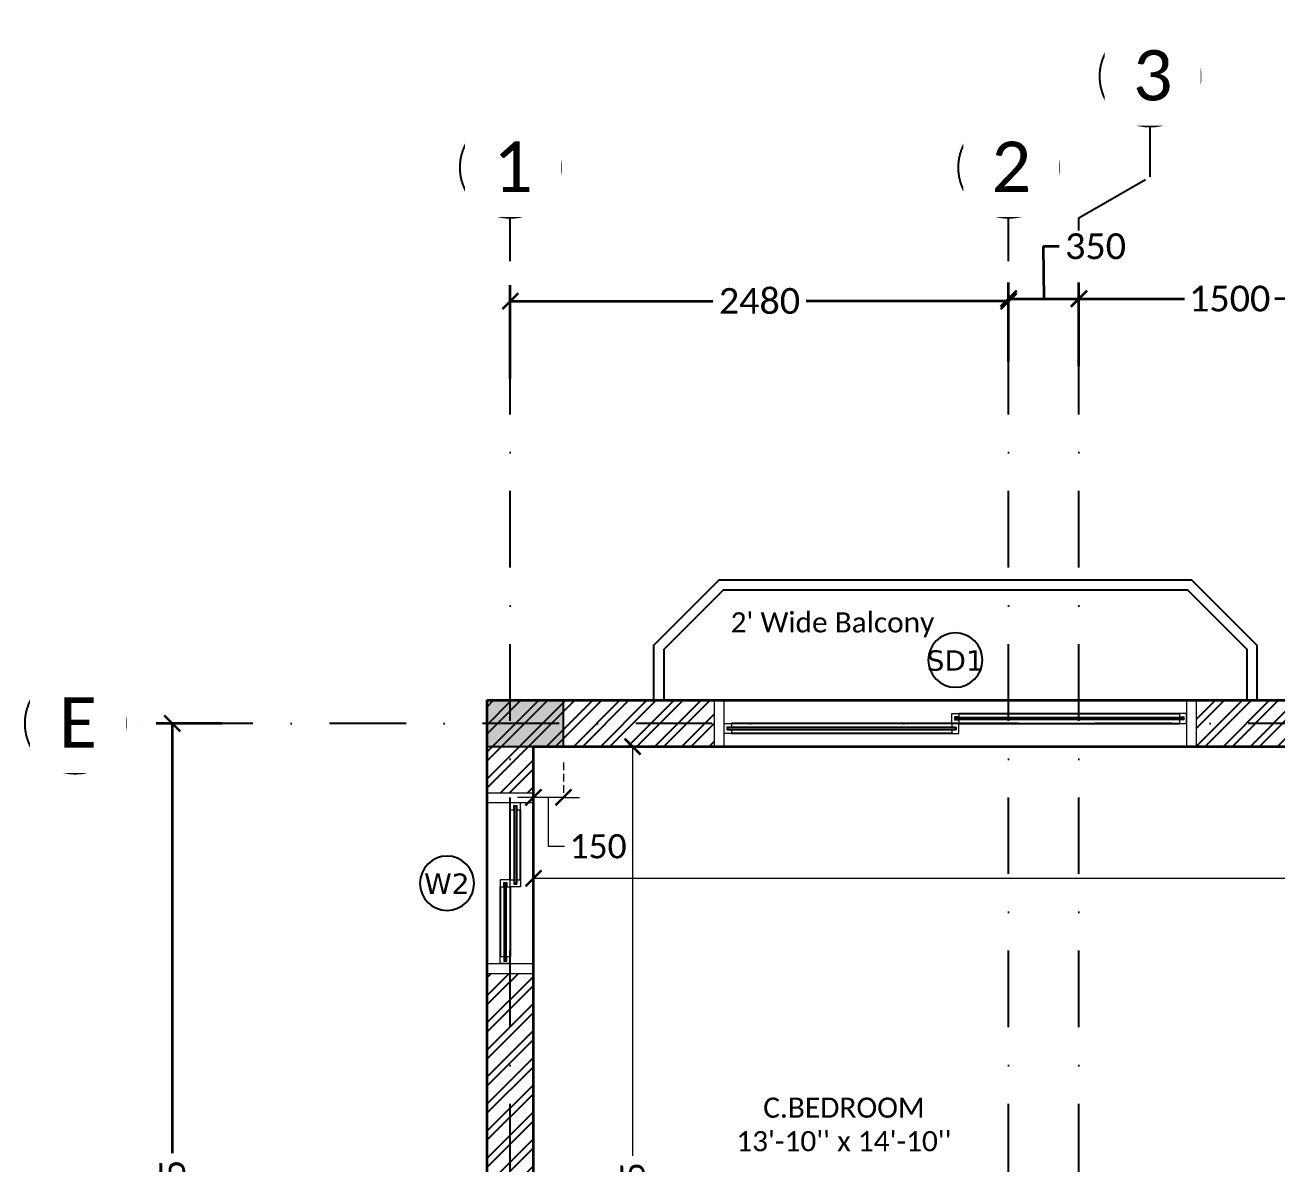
# Model space of a CAD drawing. Header units: millimetres. Extents: x -10000 to 124200, y -12045 to 23620.
# Drawn here: x 98350 to 104580, y 11314 to 16979 of the extents above; entities that cross this region are included whole.
import ezdxf
from ezdxf.enums import TextEntityAlignment as Align

# ---------------------------------------------------------------- set-up
doc = ezdxf.new("R2010")
doc.units = ezdxf.units.MM
doc.header["$LTSCALE"] = 150
doc.set_wipeout_variables(frame=1)
for name, pattern in [('3BHK-W(SB)$0$HIDDEN', [0.375, 0.25, -0.125]), ('DASHDOTX2', [50.8, 25.4, -12.7, 0, -12.7]), ('HIDDENX2', [19.05, 12.7, -6.35])]:
    doc.linetypes.add(name, pattern=pattern)
for name, color, linetype in [('ad-Column', 3, 'Continuous'), ('ad-Column Hatch', 125, 'Continuous'), ('ad-Grid', 8, 'DASHDOTX2'), ('ad-Railing', 6, 'Continuous'), ('ad-Text main', 7, 'Continuous'), ('ad-Text Main_Door&window Label', 7, 'Continuous'), ('ad-Wall', 240, 'Continuous'), ('ad-Wall hatch', 8, 'Continuous')]:
    doc.layers.add(name, color=color, linetype=linetype)
doc.layers.add('ad-Dimension', color=5, linetype='Continuous', lineweight=0, true_color=0x0000ff)
doc.layers.add('ad-Framing', color=30, linetype='Continuous', lineweight=35, true_color=0xff7f00)
doc.layers.add('ad-Elevation 10', color=8, linetype='Continuous', lineweight=0)
doc.layers.add('ad-Glass Sectionline', color=140, linetype='Continuous', true_color=0x00bfff)
doc.styles.add('6 U T S R N_Typical Floor Plan$0$3BHK-E(NB)$0$grid_text', font='verdana.ttf', dxfattribs={"width": 0.9})
doc.styles.add('ROMANS-TITLE', font='arial.ttf', dxfattribs={"width": 0.8})
doc.styles.get("Standard").update_dxf_attribs({"font": 'calibril.ttf'})
doc.dimstyles.new('A-75-DIM-INT (Framing)', dxfattribs={"dimscale": 100, "dimtxt": 1.5, "dimasz": 1, "dimexe": 0, "dimexo": 0, "dimgap": 0.5, "dimtad": 0, "dimdec": 0, "dimdsep": 46, "dimtxsty": 'ROMANS-TITLE', "dimblk": 'ARCHTICK', "dimcen": 0.025, "dimclrd": 5, "dimclre": 5, "dimclrt": 256, "dimazin": 2, "dimtfac": 1, "dimtdec": 0, "dimtmove": 1, "dimatfit": 0, "dimldrblk": 'ARCHTICK', "dimfxl": 1, "dimtfill": 1, "dimtolj": 1, "dimtzin": 0, "dimarcsym": 0})

# ---------------------------------------------------------------- blocks, each defined once
blk = doc.blocks.new('6 U T S R N_Typical Floor Plan$0$ad_Window Tag')
blk.add_circle((0, 0), 150)
at = {"style": '6 U T S R N_Typical Floor Plan$0$3BHK-E(NB)$0$grid_text', "width": 0.9}
blk.add_attdef('D1', text='', height=125, dxfattribs=at).set_placement((0, 0), align=Align.MIDDLE_CENTER)
blk = doc.blocks.new('zw$3849')
at = {"layer": 'ad-Text Main_Door&window Label'}
ref = blk.add_blockref('6 U T S R N_Typical Floor Plan$0$ad_Window Tag', (-200, 12710), dxfattribs=dict(at, xscale=-0.9, yscale=0.9, zscale=0.9))
ref.add_attrib('D1', 'W2', dxfattribs={"height": 101.25, "rotation": 1800, "style": '6 U T S R N_Typical Floor Plan$0$3BHK-E(NB)$0$grid_text'}).set_placement((-201, 12707.9), align=Align.MIDDLE_CENTER)
at = {"layer": 'ad-Text main', "char_height": 100, "attachment_point": 5, "bg_fill": 2}
for s, insert, width in [("\\pxqd;2' Wide Balcony", (2330, 13995), 2237.11), ("C.BEDROOM^J13'-10'' x 14'-10''", (1775.4, 11509.9), 1424.195)]:
    blk.add_mtext(s, dxfattribs=dict(at, insert=insert, width=width))
at = {"layer": 'ad-Text Main_Door&window Label'}
ref = blk.add_blockref('6 U T S R N_Typical Floor Plan$0$ad_Window Tag', (2330, 13820), dxfattribs=dict(at, xscale=-0.9, yscale=0.9, zscale=0.9))
ref.add_attrib('D1', 'SD1', dxfattribs={"height": 101.25, "rotation": 1800, "style": '6 U T S R N_Typical Floor Plan$0$3BHK-E(NB)$0$grid_text'}).set_placement((2329, 13817.9), align=Align.MIDDLE_CENTER)
blk = doc.blocks.new('$ZCDB_AUDIT_GENERATED_C77D')
blk.add_wipeout([(0, 230), (2400, 230), (2400, 0), (0, 0)]).dxf.layer = 'ad-Elevation 10'
at = {"layer": 'ad-Elevation 10'}
for points in [[(2400, 230), (0, 230)], [(2400, 0), (0, 0)]]:
    blk.add_lwpolyline(points, dxfattribs=at)
for points in [[(50, 0), (50, 230), (0, 230), (0, 0)], [(2350, 0), (2400, 0), (2400, 230), (2350, 230)], [(1217.5, 133), (1217.5, 115), (1182.5, 115), (1182.5, 165), (1217.5, 165), (1217.5, 147), (1195.5, 147), (1195.5, 133)], [(2315, 133), (2315, 115), (2350, 115), (2350, 165), (2315, 165), (2315, 147), (2337, 147), (2337, 133)], [(85, 83), (85, 65), (50, 65), (50, 115), (85, 115), (85, 97), (63, 97), (63, 83)], [(1182.5, 83), (1182.5, 65), (1217.5, 65), (1217.5, 115), (1182.5, 115), (1182.5, 97), (1204.5, 97), (1204.5, 83)]]:
    blk.add_lwpolyline(points, close=True, dxfattribs=at)
at = {"layer": 'ad-Glass Sectionline'}
for points in [[(1200, 145), (2335, 145), (2335, 135), (1200, 135)], [(1200, 95), (65, 95), (65, 85), (1200, 85)]]:
    blk.add_lwpolyline(points, close=True, dxfattribs=at)
for points in [[(1217.5, 165), (2315, 165)], [(1182.5, 115), (85, 115)], [(1182.5, 65), (85, 65)], [(1217.5, 115), (2315, 115)]]:
    blk.add_lwpolyline(points, dxfattribs=at)
blk = doc.blocks.new('*U129')
blk.add_blockref('$ZCDB_AUDIT_GENERATED_C77D', (0, 0))
blk = doc.blocks.new('$ZCDB_AUDIT_GENERATED_C7DC')
blk.add_wipeout([(0, 230), (900, 230), (900, 0), (0, 0)]).dxf.layer = 'ad-Elevation 10'
at = {"layer": 'ad-Elevation 10'}
for points in [[(900, 230), (0, 230)], [(900, 0), (0, 0)]]:
    blk.add_lwpolyline(points, dxfattribs=at)
for points in [[(50, 0), (50, 230), (0, 230), (0, 0)], [(850, 0), (900, 0), (900, 230), (850, 230)], [(467.5, 133), (467.5, 115), (432.5, 115), (432.5, 165), (467.5, 165), (467.5, 147), (445.5, 147), (445.5, 133)], [(815, 133), (815, 115), (850, 115), (850, 165), (815, 165), (815, 147), (837, 147), (837, 133)], [(85, 83), (85, 65), (50, 65), (50, 115), (85, 115), (85, 97), (63, 97), (63, 83)], [(432.5, 83), (432.5, 65), (467.5, 65), (467.5, 115), (432.5, 115), (432.5, 97), (454.5, 97), (454.5, 83)]]:
    blk.add_lwpolyline(points, close=True, dxfattribs=at)
at = {"layer": 'ad-Glass Sectionline'}
for points in [[(450, 145), (835, 145), (835, 135), (450, 135)], [(450, 95), (65, 95), (65, 85), (450, 85)]]:
    blk.add_lwpolyline(points, close=True, dxfattribs=at)
for points in [[(467.5, 165), (815, 165)], [(432.5, 115), (85, 115)], [(432.5, 65), (85, 65)], [(467.5, 115), (815, 115)]]:
    blk.add_lwpolyline(points, dxfattribs=at)
blk = doc.blocks.new('*U128')
blk.add_blockref('$ZCDB_AUDIT_GENERATED_C7DC', (0, 0))
blk = doc.blocks.new('zw$42B5')
at = {"layer": 'ad-Wall hatch', "transparency": 33554610}
h = blk.add_hatch(dxfattribs=at)
h.set_pattern_fill('ANSI32', color=256, scale=10)
h.set_pattern_definition([(45, (-1040635.14, 674820.02), (-67.351921, 67.351921), []), (45, (-1040590.24, 674820.02), (-67.351921, 67.351921), [])])
h.paths.add_polyline_path([(12120, 13620), (12120, 10220), (11890, 10220), (11890, 13390), (7240, 13390), (7240, 8645), (4245, 8645), (4245, 8875), (4445, 8875), (4445, 9370), (4560, 9370), (4560, 8760), (7010, 8760), (7010, 10500), (6360, 10500), (6360, 10615), (7010, 10615), (7010, 13390), (4560, 13390), (4560, 10615), (5560, 10615), (5560, 10500), (4445, 10500), (4445, 13390), (230, 13390), (230, 8875), (3345, 8875), (3345, 8645), (3060, 8645), (3060, 4745), (3345, 4745), (3345, 4515), (230, 4515), (230, 230), (4995, 230), (4995, 3130), (6060, 3130), (6060, 3015), (5110, 3015), (5110, 230), (8310, 230), (8310, 3015), (6860, 3015), (6860, 3130), (8310, 3130), (8310, 4630), (5110, 4630), (5110, 3930), (4995, 3930), (4995, 4515), (4245, 4515), (4245, 4745), (8540, 4745), (8540, 230), (9240, 230), (9240, 0), (0, 0), (0, 4745), (2830, 4745), (2830, 8645), (0, 8645), (0, 13620)])
at = {"layer": 'ad-Railing'}
for points in [[(830, 13620), (830, 13895), (1155, 14220), (3505, 14220), (3830, 13895), (3830, 13620)], [(880, 13620), (880, 13874.3), (1175.7, 14170), (3484.3, 14170), (3780, 13874.3), (3780, 13620)]]:
    blk.add_lwpolyline(points, dxfattribs=at)
blk.add_blockref('*U129', (1130, 13390))
at = {"xscale": -1, "rotation": 89.99999999999977}
blk.add_blockref('*U128', (230, 13160), dxfattribs=at)
at = {"layer": 'ad-Wall'}
for points in [[(4445, 10500), (4445, 13390), (230, 13390), (230, 8875)], [(0, 0), (0, 4745), (2830, 4745), (2830, 8645), (0, 8645), (0, 13620), (12120, 13620)]]:
    blk.add_lwpolyline(points, dxfattribs=at)
blk = doc.blocks.new('zw$6AA0')
at = {"layer": 'ad-Column Hatch', "transparency": 33554687}
h = blk.add_hatch(color=256, dxfattribs=at)
h.dxf.hatch_style = 1
h.paths.add_polyline_path([(0, -230), (380, -230), (380, 0), (0, 0)])
at = {"layer": 'ad-Column'}
blk.add_lwpolyline([(0, -230), (380, -230), (380, 0), (0, 0)], close=True, dxfattribs=at)
blk = doc.blocks.new('1625E_Columns')
at = {"layer": 'ad-Column', "rotation": 359.9999999999993}
blk.add_blockref('zw$6AA0', (0, 13620), dxfattribs=at)
blk = doc.blocks.new('1625_East Villa')
blk.add_blockref('1625E_Columns', (0, 0))
at = {"layer": 'ad-Wall'}
blk.add_blockref('zw$42B5', (0, 0), dxfattribs=at)
at = {"layer": 'ad-Text main'}
blk.add_blockref('zw$3849', (0, 0), dxfattribs=at)
blk = doc.blocks.new('_ArchTick')
at = {"color": 0, "linetype": 'ByBlock', "const_width": 0.15}
blk.add_lwpolyline([(-0.5, -0.5), (0.5, 0.5)], dxfattribs=at)
blk = doc.blocks.new('*D256')
at = {"layer": 'ad-Dimension', "lineweight": -2}
for p, q in [((115, 15219.9), (115, 15685.8)), ((2595, 15305.7), (2595, 15685.8)), ((115, 15605.8), (1123, 15605.8)), ((2595, 15605.8), (1587, 15605.8))]:
    blk.add_line(p, q, dxfattribs=at)
at = {"layer": 'Defpoints', "color": 0}
for p in [(2595, 15605.8), (2595, 15225.7), (115, 15139.9)]:
    blk.add_point(p, dxfattribs=at)
at = {"layer": 'ad-Dimension', "lineweight": -2, "xscale": 80, "yscale": 80, "zscale": 80, "rotation": 180}
blk.add_blockref('_ArchTick', (115, 15605.8), dxfattribs=at)
at = {"layer": 'ad-Dimension', "lineweight": -2, "xscale": 80, "yscale": 80, "zscale": 80}
blk.add_blockref('_ArchTick', (2595, 15605.8), dxfattribs=at)
at = {"layer": 'ad-Dimension', "insert": (1355, 15605.8), "char_height": 128, "attachment_point": 5, "bg_fill": 3, "box_fill_scale": 1.1, "bg_fill_color": 257, "bg_fill_transparency": 0}
blk.add_mtext('\\A1;2480', dxfattribs=at)
blk = doc.blocks.new('*D257')
at = {"layer": 'ad-Dimension', "lineweight": -2}
for p, q in [((2846.3, 15878.1), (2766.3, 15878.1)), ((2766.3, 15878.1), (2770, 15617.7)), ((2595, 15317.6), (2595, 15697.7)), ((2945, 15305.7), (2945, 15697.7)), ((2595, 15617.7), (2945, 15617.7))]:
    blk.add_line(p, q, dxfattribs=at)
at = {"layer": 'Defpoints', "color": 0}
for p in [(2945, 15617.7), (2595, 15237.6), (2945, 15225.7)]:
    blk.add_point(p, dxfattribs=at)
at = {"layer": 'ad-Dimension', "lineweight": -2, "xscale": 80, "yscale": 80, "zscale": 80, "rotation": 180}
blk.add_blockref('_ArchTick', (2595, 15617.7), dxfattribs=at)
at = {"layer": 'ad-Dimension', "lineweight": -2, "xscale": 80, "yscale": 80, "zscale": 80}
blk.add_blockref('_ArchTick', (2945, 15617.7), dxfattribs=at)
at = {"layer": 'ad-Dimension', "insert": (3027.5, 15878.1), "char_height": 128, "attachment_point": 5, "bg_fill": 3, "box_fill_scale": 1.1, "bg_fill_color": 257, "bg_fill_transparency": 0}
blk.add_mtext('\\A1;350', dxfattribs=at)
blk = doc.blocks.new('*D258')
at = {"layer": 'ad-Dimension', "lineweight": -2}
for p, q in [((2945, 15282.3), (2945, 15697.7)), ((4445, 15282.3), (4445, 15697.7)), ((2945, 15617.7), (3470.1, 15617.7)), ((4445, 15617.7), (3919.9, 15617.7))]:
    blk.add_line(p, q, dxfattribs=at)
at = {"layer": 'Defpoints', "color": 0}
for p in [(4445, 15617.7), (2945, 15202.3), (4445, 15202.3)]:
    blk.add_point(p, dxfattribs=at)
at = {"layer": 'ad-Dimension', "lineweight": -2, "xscale": 80, "yscale": 80, "zscale": 80, "rotation": 180}
blk.add_blockref('_ArchTick', (2945, 15617.7), dxfattribs=at)
at = {"layer": 'ad-Dimension', "lineweight": -2, "xscale": 80, "yscale": 80, "zscale": 80}
blk.add_blockref('_ArchTick', (4445, 15617.7), dxfattribs=at)
at = {"layer": 'ad-Dimension', "insert": (3695, 15617.7), "char_height": 128, "attachment_point": 5, "bg_fill": 3, "box_fill_scale": 1.1, "bg_fill_color": 257, "bg_fill_transparency": 0}
blk.add_mtext('\\A1;1500', dxfattribs=at)
blk = doc.blocks.new('*D264')
at = {"layer": 'ad-Dimension', "lineweight": -2}
for p, q in [((-1319.3, 13505), (-1647.4, 13505)), ((-1567.4, 13505), (-1567.4, 11366.7)), ((-1567.4, 8760), (-1567.4, 10898.3)), ((-1319.3, 8760), (-1647.4, 8760))]:
    blk.add_line(p, q, dxfattribs=at)
at = {"layer": 'Defpoints', "color": 0}
for p in [(-1239.3, 13505), (-1567.4, 8760), (-1239.3, 8760)]:
    blk.add_point(p, dxfattribs=at)
at = {"layer": 'ad-Dimension', "lineweight": -2, "xscale": 80, "yscale": 80, "zscale": 80}
for p, rotation in [((-1567.4, 13505), 90), ((-1567.4, 8760), 270)]:
    blk.add_blockref('_ArchTick', p, dxfattribs=dict(at, rotation=rotation))
at = {"layer": 'ad-Dimension', "insert": (-1567.4, 11132.5), "char_height": 128, "attachment_point": 5, "rotation": 90, "bg_fill": 3, "box_fill_scale": 1.1, "bg_fill_color": 257, "bg_fill_transparency": 0}
blk.add_mtext('\\A1;4745', dxfattribs=at)
blk = doc.blocks.new('zw$B3AB')
at = {"layer": 'ad-Framing'}
for points in [[(0, 0), (12120, 0), (12120, -13620), (0, -13620), (0, -8875), (2830, -8875), (2830, -4975), (0, -4975)], [(230, -230), (11890, -230), (11890, -13390), (230, -13390), (230, -9105), (4730, -9105), (4730, -8875), (3060, -8875), (3060, -4745), (230, -4745)]]:
    blk.add_lwpolyline(points, close=True, dxfattribs=at)
blk = doc.blocks.new('*D9')
at = {"layer": 'ad-Dimension', "linetype": '3BHK-W(SB)$0$HIDDEN', "lineweight": -2, "transparency": 16777216}
for p, q in [((0, -80), (0, -252.8)), ((150, -80), (150, -252.8))]:
    blk.add_line(p, q, dxfattribs=at)
at = {"layer": 'ad-Dimension', "lineweight": -2, "transparency": 16777216}
for p, q in [((0, -252.8), (-80, -252.8)), ((150, -252.8), (0, -252.8)), ((75, -496.6), (75, -252.8)), ((150, -252.8), (230, -252.8)), ((155, -496.6), (75, -496.6))]:
    blk.add_line(p, q, dxfattribs=at)
at = {"layer": 'Defpoints', "color": 0, "transparency": 16777216}
for p in [(150, 0), (0, 0), (0, -252.8)]:
    blk.add_point(p, dxfattribs=at)
at = {"layer": 'ad-Dimension', "lineweight": -2, "transparency": 16777216, "xscale": 80, "yscale": 80, "zscale": 80}
blk.add_blockref('_ArchTick', (0, -252.8), dxfattribs=at)
at = {"layer": 'ad-Dimension', "lineweight": -2, "transparency": 16777216, "xscale": 80, "yscale": 80, "zscale": 80, "rotation": 180}
blk.add_blockref('_ArchTick', (150, -252.8), dxfattribs=at)
at = {"layer": 'ad-Dimension', "transparency": 16777216, "insert": (321.7, -496.6), "char_height": 120, "attachment_point": 5, "bg_fill": 3, "box_fill_scale": 1.1, "bg_fill_color": 257, "bg_fill_transparency": 0}
blk.add_mtext('\\A1;150', dxfattribs=at)
blk = doc.blocks.new('*D11')
at = {"layer": 'ad-Dimension', "linetype": '3BHK-W(SB)$0$HIDDEN', "lineweight": -2, "transparency": 16777216}
for p, q in [((0, -80), (0, -655.4)), ((11660, -80), (11660, -655.4))]:
    blk.add_line(p, q, dxfattribs=at)
at = {"layer": 'ad-Dimension', "lineweight": -2, "transparency": 16777216}
for p, q in [((0, -655.4), (5570.1, -655.4)), ((11660, -655.4), (6089.9, -655.4))]:
    blk.add_line(p, q, dxfattribs=at)
at = {"layer": 'Defpoints', "color": 0, "transparency": 16777216}
for p in [(0, 0), (11660, 0), (0, -655.4)]:
    blk.add_point(p, dxfattribs=at)
at = {"layer": 'ad-Dimension', "lineweight": -2, "transparency": 16777216, "xscale": 80, "yscale": 80, "zscale": 80, "rotation": 180}
blk.add_blockref('_ArchTick', (0, -655.4), dxfattribs=at)
at = {"layer": 'ad-Dimension', "lineweight": -2, "transparency": 16777216, "xscale": 80, "yscale": 80, "zscale": 80}
blk.add_blockref('_ArchTick', (11660, -655.4), dxfattribs=at)
at = {"layer": 'ad-Dimension', "transparency": 16777216, "insert": (5830, -655.4), "char_height": 120, "attachment_point": 5, "bg_fill": 3, "box_fill_scale": 1.1, "bg_fill_color": 257, "bg_fill_transparency": 0}
blk.add_mtext('\\A1;11660', dxfattribs=at)
blk = doc.blocks.new('*D19')
at = {"layer": 'ad-Dimension', "linetype": '3BHK-W(SB)$0$HIDDEN', "lineweight": -2, "transparency": 16777216}
for p, q in [((80, 0), (493.4, 0)), ((80, -4515), (493.4, -4515))]:
    blk.add_line(p, q, dxfattribs=at)
at = {"layer": 'ad-Dimension', "lineweight": -2, "transparency": 16777216}
for p, q in [((493.4, 0), (493.4, -2035.5)), ((493.4, -4515), (493.4, -2479.5))]:
    blk.add_line(p, q, dxfattribs=at)
at = {"layer": 'Defpoints', "color": 0, "transparency": 16777216}
for p in [(0, 0), (493.4, 0), (0, -4515)]:
    blk.add_point(p, dxfattribs=at)
at = {"layer": 'ad-Dimension', "lineweight": -2, "transparency": 16777216, "xscale": 80, "yscale": 80, "zscale": 80}
for p, rotation in [((493.4, 0), 90), ((493.4, -4515), 270)]:
    blk.add_blockref('_ArchTick', p, dxfattribs=dict(at, rotation=rotation))
at = {"layer": 'ad-Dimension', "transparency": 16777216, "insert": (493.4, -2257.5), "char_height": 120, "attachment_point": 5, "rotation": 90, "bg_fill": 3, "box_fill_scale": 1.1, "bg_fill_color": 257, "bg_fill_transparency": 0}
blk.add_mtext('\\A1;4515', dxfattribs=at)
blk = doc.blocks.new('1625E_Grid')
at = {"layer": 'ad-Grid', "ltscale": 0.1}
for points in [[(3298.6, -4463.6), (3298.6, -4213.6), (2945, -4010), (2945, 16020), (3298.6, 16223.6), (3298.6, 16473.6)], [(115, -4010), (115, 16020)], [(2595, -4010), (2595, 16020)]]:
    blk.add_lwpolyline(points, dxfattribs=at)
at = {"layer": 'ad-Grid', "color": 7, "linetype": 'ByBlock'}
for centre in [(3298.6, 16723.6), (115, 16270), (2595, 16270), (-2050, 13505)]:
    blk.add_circle(centre, 250, dxfattribs=at)
at = {"layer": 'ad-Text main', "char_height": 250, "width": 227.385, "attachment_point": 5, "bg_fill": 2}
for s, insert in [('{\\fCalibri|b0|i0|c0|p34;3}', (3312, 16727.6)), ('{\\fCalibri|b0|i0|c0|p34;1}', (128.5, 16274)), ('{\\fCalibri|b0|i0|c0|p34;2}', (2608.5, 16274)), ('{\\fCalibri|b0|i0|c0|p34;E}', (-2036.5, 13509))]:
    blk.add_mtext(s, dxfattribs=dict(at, insert=insert))
at = {"layer": 'ad-Dimension'}
dim = blk.add_linear_dim(base=(2595, 15605.8), p1=(115, 15139.9), p2=(2595, 15225.7), dimstyle='A-75-DIM-INT (Framing)', override={"dimscale": 80, "dimblk": 'ArchTick', "dimclrd": 256, "dimclre": 256, "dimfxl": 10, "dimtfill": 1, "dimtfillclr": 0}, dxfattribs=at)
dim.commit()
dim.dimension.update_dxf_attribs({"geometry": '*D256', "text_midpoint": (1355, 15605.8)})
at = {"layer": 'ad-Grid', "ltscale": 0.1}
blk.add_lwpolyline([(15600, 13505), (-1800, 13505)], dxfattribs=at)
at = {"layer": 'ad-Dimension'}
dim = blk.add_linear_dim(base=(2945, 15617.7), p1=(2595, 15237.6), p2=(2945, 15225.7), dimstyle='A-75-DIM-INT (Framing)', override={"dimscale": 80, "dimblk": 'ArchTick', "dimclrd": 256, "dimclre": 256, "dimfxl": 10, "dimtfill": 1, "dimtfillclr": 0}, dxfattribs=at)
dim.commit()
dim.dimension.update_dxf_attribs({"geometry": '*D257', "text_midpoint": (2886.3, 15878.1), "dimtype": 128})
dim = blk.add_linear_dim(base=(4445, 15617.7), p1=(2945, 15202.3), p2=(4445, 15202.3), dimstyle='A-75-DIM-INT (Framing)', override={"dimscale": 80, "dimblk": 'ArchTick', "dimclrd": 256, "dimclre": 256, "dimfxl": 10, "dimtfill": 1, "dimtfillclr": 0}, dxfattribs=at)
dim.commit()
dim.dimension.update_dxf_attribs({"geometry": '*D258', "text_midpoint": (3695, 15617.7)})
dim = blk.add_linear_dim(base=(-1567.4, 8760), p1=(-1239.3, 13505), p2=(-1239.3, 8760), angle=90, dimstyle='A-75-DIM-INT (Framing)', override={"dimscale": 80, "dimblk": 'ArchTick', "dimclrd": 256, "dimclre": 256, "dimfxl": 10, "dimtfill": 1, "dimtfillclr": 0}, dxfattribs=at)
dim.commit()
dim.dimension.update_dxf_attribs({"geometry": '*D264', "text_midpoint": (-1567.4, 11132.5)})
blk = doc.blocks.new('zw$2F65')
at = {"layer": 'ad-Dimension'}
dim = blk.add_linear_dim(base=(0, -252.8), p1=(150, 0), p2=(0, 0), angle=180, dimstyle='A-75-DIM-INT (Framing)', override={"dimscale": 80, "dimexo": 1, "dimtxsty": 'Standard', "dimblk": 'ArchTick', "dimclrd": 256, "dimclre": 256, "dimfxl": 10, "dimtfill": 1, "dimtfillclr": 0}, dxfattribs=at)
dim.commit()
dim.dimension.update_dxf_attribs({"geometry": '*D9', "text_midpoint": (195, -496.6), "dimtype": 128})
dim = blk.add_linear_dim(base=(0, -655.4), p1=(11660, 0), p2=(0, 0), dimstyle='A-75-DIM-INT (Framing)', override={"dimscale": 80, "dimexo": 1, "dimtxsty": 'Standard', "dimblk": 'ArchTick', "dimclrd": 256, "dimclre": 256, "dimfxl": 10, "dimtfill": 1, "dimtfillclr": 0}, dxfattribs=at)
dim.commit()
dim.dimension.update_dxf_attribs({"geometry": '*D11', "text_midpoint": (5830, -655.4)})
dim = blk.add_linear_dim(base=(493.4, 0), p1=(0, -4515), p2=(0, 0), angle=90, dimstyle='A-75-DIM-INT (Framing)', override={"dimscale": 80, "dimexo": 1, "dimtxsty": 'Standard', "dimblk": 'ArchTick', "dimclrd": 256, "dimclre": 256, "dimfxl": 10, "dimtfill": 1, "dimtfillclr": 0}, dxfattribs=at)
dim.commit()
dim.dimension.update_dxf_attribs({"geometry": '*D19', "text_midpoint": (493.4, -2257.5)})

msp = doc.modelspace()

# ---------------------------------------------------------------- block references
at = {"linetype": 'HIDDENX2', "ltscale": 0.09}
msp.add_blockref('1625_East Villa', (100650, 0), dxfattribs=at)

# ---------------------------------------------------------------- next in the draw order: block references
at = {"layer": 'ad-Framing', "linetype": 'HIDDENX2', "ltscale": 0.09}
msp.add_blockref('1625E_Grid', (100650, 0), dxfattribs=at)

# ---------------------------------------------------------------- next in the draw order: block references
at = {"layer": 'ad-Framing'}
msp.add_blockref('zw$B3AB', (100650, 13620), dxfattribs=at)

# ---------------------------------------------------------------- next in the draw order: block references
at = {"layer": 'ad-Dimension'}
msp.add_blockref('zw$2F65', (100880, 13390), dxfattribs=at)

doc.saveas('drawing.dxf')
